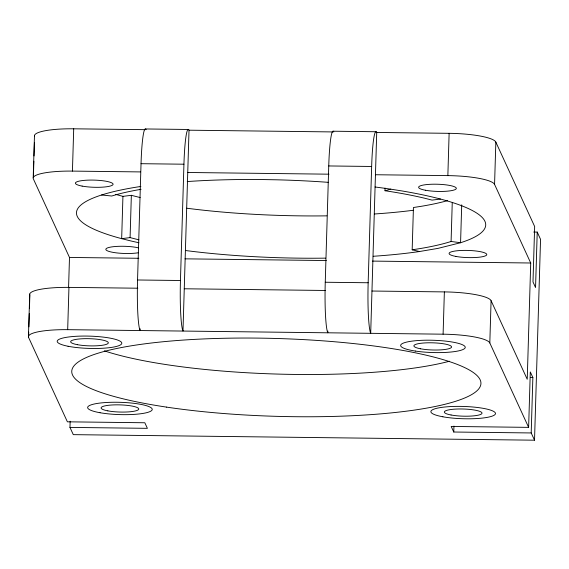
<?xml version="1.0" encoding="UTF-8"?>
<svg xmlns="http://www.w3.org/2000/svg" width="569" height="569" viewBox="0 0 569 569"><rect width="100%" height="100%" fill="white"/><g stroke="black" fill="none" stroke-linecap="round" stroke-linejoin="round"><path stroke-width="0.85" d="M28.45 336.357L29.716 294.066M33.208 177.777L34.474 135.486M70.151 421.245L69.966 427.404L147.392 428.336L144.825 422.76L67.391 421.821L28.578 337.431L28.742 332.147M28.898 326.862L29.296 313.647M29.453 308.355L29.851 295.14A43.095 8.194 1.7 0 1 68.949 287.388L137.819 288.213M33.443 175.33L33.863 161.233M34.026 155.949L34.417 142.734M68.579 287.63L69.489 257.451L33.336 178.851A43.095 8.194 1.7 0 1 72.434 171.098L140.422 171.916M28.578 337.431A43.095 8.194 1.7 0 1 67.683 329.671L68.949 287.388M72.434 171.098L73.707 128.807L145.223 129.668M115.656 194.328A204.691 38.912 1.7 0 0 122.932 196.362L121.666 238.653L130.393 240.836A204.691 38.912 1.7 0 0 138.893 242.735M138.893 239.812A193.915 36.864 1.7 0 1 137.335 239.442L130.088 237.607L131.354 195.316L122.932 196.362M140.138 328.782L140.081 330.546A43.095 3.976 -89.3 0 1 137.549 279.984L141.034 163.694A43.095 3.976 -89.3 0 1 146.105 129.675M189.015 130.194L182.99 331.058A43.095 3.976 -89.3 0 1 180.451 280.503L183.936 164.206A43.095 3.976 -89.3 0 1 189.015 130.194L332.929 131.93M327.844 331.044L327.794 332.801A43.095 3.976 -89.3 0 1 325.255 282.245L328.747 165.949A43.095 3.976 -89.3 0 1 333.818 131.937M376.721 132.456L370.696 333.32A43.095 3.976 -89.3 0 1 368.164 282.757L371.649 166.468A43.095 3.976 -89.3 0 1 376.721 132.456L449.126 133.324A43.095 8.194 1.7 0 1 495.841 142.115L534.654 226.505L532.997 281.947L535.557 287.523L537.221 232.088L533.701 232.045M440.491 199.065L432.063 200.11L424.815 198.268A193.915 36.864 1.7 0 0 386.266 190.921L385.007 190.743L385.085 188.097M461.708 204.847L460.57 242.728L437.966 248.383L419.481 251.526L412.169 249.798L413.435 207.514L421.501 206.263A193.915 36.864 1.7 0 0 447.682 200.594M69.966 427.404L73.294 434.645L534.526 440.193L531.197 432.952L453.77 432.02L451.196 426.437L528.629 427.369L489.817 342.979A43.095 8.194 1.7 0 0 443.102 334.188L444.368 291.904L371.97 291.029M444.368 291.904A43.095 8.194 1.7 0 1 491.083 300.695L527.235 379.288L530.721 262.999L494.568 184.399A43.095 8.194 1.7 0 0 447.86 175.615L449.126 133.324M412.169 249.798L420.235 248.553A193.915 36.864 1.7 0 0 450.413 241.697L451.089 241.469L452.248 202.706M453.77 432.02L453.948 426.074M489.817 342.979L491.083 300.695M494.568 184.399L495.841 142.115M528.629 427.369L530.294 371.934L532.861 377.517L531.197 432.952M534.526 440.193L540.55 239.329L537.221 232.088M385.007 190.743L390.803 189.171L401.863 190.928A204.691 38.912 1.7 0 1 460.57 242.728L451.089 241.469M130.088 237.607L121.666 238.653A204.691 38.912 1.7 0 1 140.884 186.447M145.6 128.964L188.503 129.476M333.313 131.219L376.216 131.738M141.034 163.694L183.936 164.206M328.747 165.949L371.649 166.468M187.742 172.485L328.996 174.185M375.455 174.74L447.86 175.615M69.489 257.451L138.808 258.283M185.017 258.838L326.322 260.538M372.531 261.093L530.721 262.999M137.549 279.984L180.451 280.503M325.255 282.245L368.164 282.757M184.256 288.775L325.511 290.474M67.683 329.671L443.102 334.188M530.315 377.489L532.861 377.517M101.581 194.982L111.737 196.021A193.915 36.864 1.7 0 1 141.041 189.313M131.354 195.316L138.601 197.159A193.915 36.864 1.7 0 0 140.159 197.521M419.481 251.526A204.691 38.912 1.7 0 1 373.214 256.278M325.596 258.141A204.691 38.912 1.7 0 1 185.409 250.502M187.237 181.554A204.691 38.912 1.7 0 1 262.999 179.562L276.37 179.804A204.691 38.912 1.7 0 1 328.605 182.364M375.049 186.995A204.691 38.912 1.7 0 1 390.803 189.171M449.474 361.23A204.691 38.912 1.7 0 1 104.362 350.86M138.48 252.728A18.855 3.585 1.7 0 1 111.488 252.067A18.855 3.585 1.7 0 1 111.567 246.932A18.855 3.585 1.7 0 1 138.552 247.864M34.602 136.567A43.095 8.194 1.7 0 1 73.707 128.807M413.186 210.281A204.691 38.912 1.7 0 1 374.48 213.987M326.869 215.85A204.691 38.912 1.7 0 1 186.675 208.211M425.384 190.231A18.855 3.585 1.7 0 0 456.039 188.986A18.855 3.585 1.7 0 0 431.01 184.271A18.855 3.585 1.7 0 0 425.384 190.231M82.135 186.099A18.855 3.585 1.7 0 0 112.797 184.854A18.855 3.585 1.7 0 0 87.768 180.145A18.855 3.585 1.7 0 0 82.135 186.099M77.384 344.679A18.855 3.585 1.7 0 0 108.039 343.434A18.855 3.585 1.7 0 0 83.01 338.726A18.855 3.585 1.7 0 0 77.384 344.679M420.626 348.804A18.855 3.585 1.7 0 0 451.281 347.559A18.855 3.585 1.7 0 0 426.252 342.851A18.855 3.585 1.7 0 0 420.626 348.804M166.596 407.12A204.691 38.912 1.7 0 0 480.734 385A204.691 38.912 1.7 0 0 181.632 340.191A204.691 38.912 1.7 0 0 166.596 407.12M455.826 256.413A18.855 3.585 1.7 0 0 486.481 255.168A18.855 3.585 1.7 0 0 461.452 250.46A18.855 3.585 1.7 0 0 455.826 256.413M451.068 414.993A18.855 3.585 1.7 0 0 481.723 413.748A18.855 3.585 1.7 0 0 456.694 409.04A18.855 3.585 1.7 0 0 451.068 414.993M107.826 410.861A18.855 3.585 1.7 0 0 138.48 409.616A18.855 3.585 1.7 0 0 113.451 404.908A18.855 3.585 1.7 0 0 107.826 410.861M442.902 416.793A32.319 6.145 1.7 0 0 495.087 414.46A32.319 6.145 1.7 0 0 451.509 406.522A32.319 6.145 1.7 0 0 442.902 416.793M100.073 412.738A32.319 6.145 1.7 0 0 151.916 410.235A32.319 6.145 1.7 0 0 107.769 402.418A32.319 6.145 1.7 0 0 100.073 412.738M68.067 346.258A32.319 6.145 1.7 0 0 121.133 344.423A32.319 6.145 1.7 0 0 79.233 336.151A32.319 6.145 1.7 0 0 68.067 346.258M415.306 351.052A32.319 6.145 1.7 0 0 465.193 347.673A32.319 6.145 1.7 0 0 418.293 340.511A32.319 6.145 1.7 0 0 415.306 351.052"/></g></svg>
